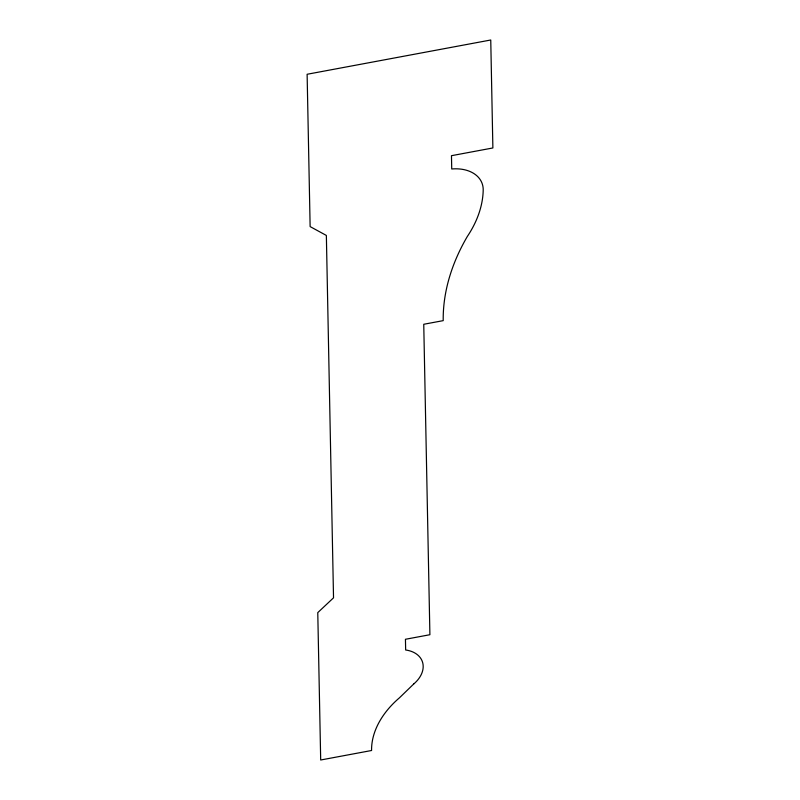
<?xml version="1.0" encoding="UTF-8"?>
<svg xmlns="http://www.w3.org/2000/svg" width="800" height="800" viewBox="0 0 800 800"><rect width="100%" height="100%" fill="white"/><g stroke="black" fill="none" stroke-linecap="round" stroke-linejoin="round"><path stroke-width="1.2" d="M413.67 684.04L399.41 697.85A88.49 61.69 -20 0 0 371.58 750.5L320.69 760L317.77 612.62L333.53 597.82L326.36 235.44L310.13 226.6L307.12 74.27L490.75 40L492.88 147.96L451.47 155.69L451.73 168.98A36.82 25.67 -20 0 1 483.2 190.16A127.52 88.9 -20 0 1 467.35 236.44A249.86 174.19 -20 0 0 443.21 320.64L423.75 324.27L429.9 634.72L405.44 639.28L405.66 649.99A29.61 20.65 -20 0 1 413.67 684.04"/></g></svg>
